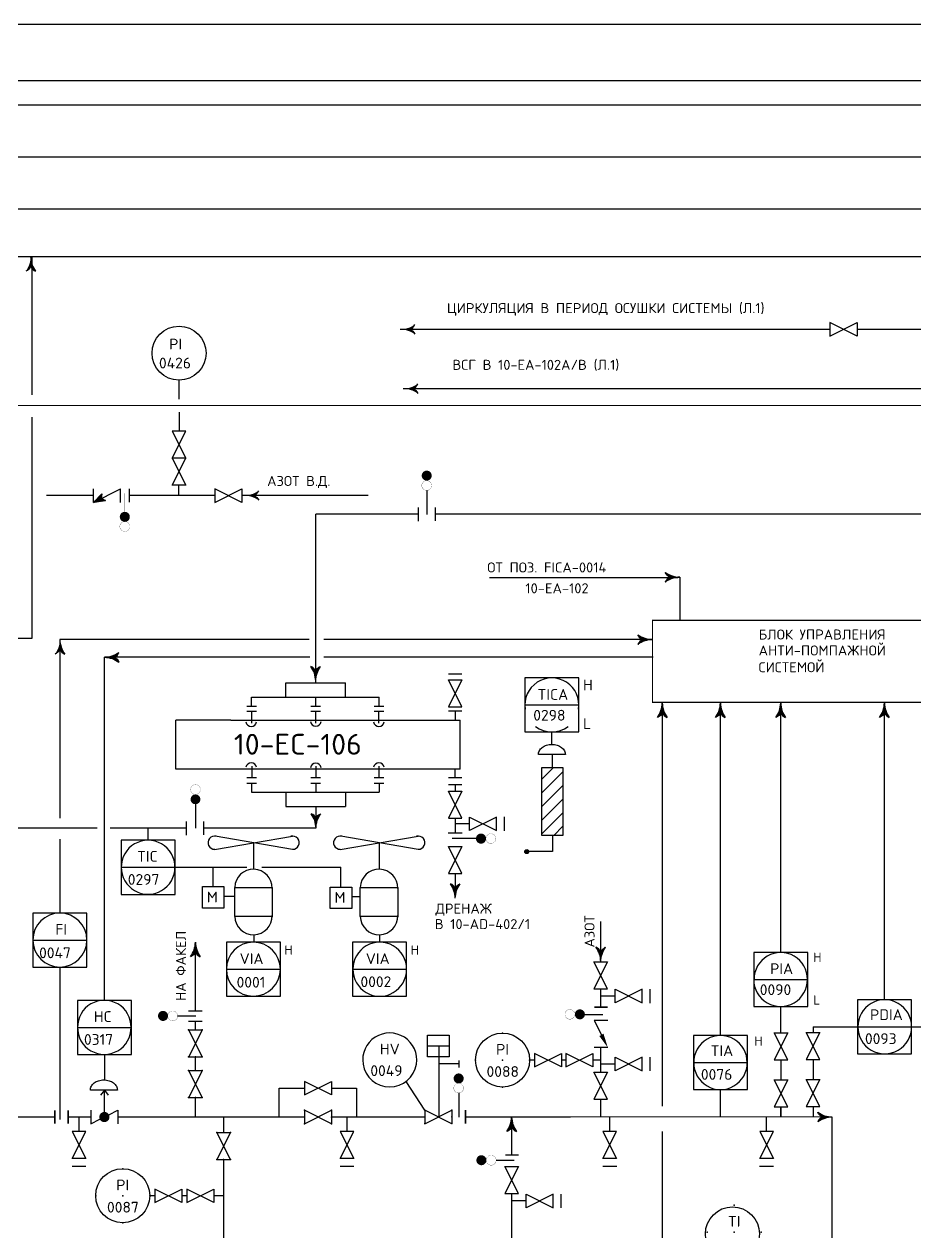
# Model space of a CAD drawing. Extents: x 230 to 652, y 120 to 276.
# Drawn here: x 252.41 to 263.95, y 133.22 to 148.87 of the extents above; entities that cross this region are included whole.
import ezdxf
from ezdxf.enums import TextEntityAlignment as Align

# ---------------------------------------------------------------- set-up
doc = ezdxf.new("R2010")
doc.units = 0
doc.header["$MEASUREMENT"] = 0
for name, pattern in [('DASH', [0.15625, 0.09375, -0.0625]), ('HIDDEN', [0.125, 0.0625, -0.0625]), ('SDASH', [0.09375, 0.046875, -0.046875])]:
    doc.linetypes.add(name, pattern=pattern)
doc.layers.get('0').update_dxf_attribs({"linetype": 'CONTINUOUS'})
for name, color, linetype in [('IN-ATTRIBS', 7, 'CONTINUOUS'), ('IN-ELECTRICAL', 7, 'HIDDEN'), ('IN-EQUIPMENT', 7, 'CONTINUOUS'), ('IN-INST-TAP', 7, 'CONTINUOUS'), ('IN-INSTRUMENT', 7, 'SDASH'), ('IN-MAJ-PROC', 3, 'CONTINUOUS'), ('IN-MIN-PROC', 7, 'CONTINUOUS')]:
    doc.layers.add(name, color=color, linetype=linetype)
doc.styles.add('ATTRIBS', font='SIMPLEX', dxfattribs={"width": 0.8, "height": 0.125})
doc.styles.add('NARROW', font='simplex', dxfattribs={"width": 0.75, "height": 0.1})
doc.styles.add('S1', font='SIMPLEX.shx')
doc.styles.add('SIMPLEX', font='SIMPLEX')

# ---------------------------------------------------------------- blocks, each defined once
blk = doc.blocks.new('VALVTEXT')
at = {"layer": 'IN-ATTRIBS'}
for p in [(0, 0.0625), (0, 0), (0.25, 0.0625), (0.25, 0), (0, -0.0625), (0.25, -0.0625)]:
    blk.add_point(p, dxfattribs=at)
at = {"layer": 'IN-ATTRIBS', "style": 'S1', "flags": 1}
for tag, p in [('IDNUM', (0.125, 0.5625)), ('DWGNO', (0.125, 0.4375)), ('FILENO', (0.125, 0.3125))]:
    blk.add_attdef(tag, text='', height=0.1, dxfattribs=at).set_placement(p, align=Align.CENTER)
at = {"layer": 'IN-ATTRIBS', "style": 'S1'}
for tag, p in [('MODE', (0.125, 0.078125)), ('SIZE', (0.125, -0.1875))]:
    blk.add_attdef(tag, text='', height=0.1, dxfattribs=at).set_placement(p, align=Align.CENTER)
blk = doc.blocks.new('BUBTEXT')
at = {"layer": 'IN-ATTRIBS'}
for p in [(0, 0.25), (-0.25, 0), (0, 0), (0.25, 0), (0, -0.25)]:
    blk.add_point(p, dxfattribs=at)
at = {"layer": 'IN-ATTRIBS', "flags": 1}
for tag, style, width, p in [('IDNUM', 'ATTRIBS', 0.8, (0.009, 0.584)), ('DWGNO', 'ATTRIBS', 0.8, (0.003, 0.447)), ('FILENO', 'ATTRIBS', 0.8, (-0.003, 0.311)), ('LOC', 'ATTRIBS', 0.8, (-0.08, -0.422)), ('SIG', 'ATTRIBS', 0.8, (-0.087, -0.563)), ('INSTALL', 'ATTRIBS', 0.8, (-0.087, -0.699)), ('SERV', 'ATTRIBS', 0.8, (-0.083, -0.838)), ('DATE', 'ATTRIBS', 0.8, (-0.088, -0.969)), ('DES', 'NARROW', 0.75, (-0.087, -1.102)), ('CSYS', 'NARROW', 0.75, (-0.087, -1.243))]:
    blk.add_attdef(tag, text='', height=0.1, dxfattribs=dict(at, style=style, width=width)).set_placement(p, align=Align.CENTER)
at = {"layer": 'IN-ATTRIBS', "style": 'ATTRIBS', "flags": 1}
blk.add_attdef('SYSCDI', text='', height=0.1, dxfattribs=at).set_placement((-0.312, 0.312), align=Align.RIGHT)
at = {"layer": 'IN-ATTRIBS', "style": 'S1'}
for tag, p in [('XT', (0.324, 0.257)), ('A1', (0.323, 0.115)), ('A2', (0.323, -0.035)), ('A3', (0.323, -0.185)), ('RES', (0.323, -0.342))]:
    blk.add_attdef(tag, p, '', height=0.1, dxfattribs=at)
at = {"layer": 'IN-ATTRIBS', "style": 'ATTRIBS'}
blk.add_attdef('SYSCDV', text='', height=0.1, dxfattribs=at).set_placement((-0.312, 0.141), align=Align.RIGHT)
at = {"layer": 'IN-ATTRIBS', "style": 'S1'}
for tag, p in [('INSTTYPE', (0, 0.05)), ('TAGNUM', (0.002, -0.156)), ('MD', (0.402, -0.565)), ('SZ', (0.402, -0.696))]:
    blk.add_attdef(tag, text='', height=0.1, dxfattribs=at).set_placement(p, align=Align.CENTER)

msp = doc.modelspace()

# ---------------------------------------------------------------- hatches: boundary and pattern name
for points in [[(257.563, 143.022, 1), (257.69, 143.022, 1)], [(254.566, 138.827, 1), (254.694, 138.827, 1)], [(258.33, 138.382, 1), (258.33, 138.254, 1)], [(259.611, 136.104, 1), (259.611, 135.977, 1)], [(258.335, 134.214, 1), (258.335, 134.087, 1)]]:
    msp.add_hatch(color=2).paths.add_polyline_path(points)
h = msp.add_hatch()
h.set_pattern_fill('ANSI31', color=2, scale=0.0014, angle=180, style=0)
h.set_pattern_definition([(135, (997.73798207, 122.21883999), (0.000123743686708, 0.000123743686708), [])])
edge = h.paths.add_edge_path()
edge.add_line((253.309, 142.675), (253.416, 142.785))
edge.add_line((253.463, 142.7), (253.31, 142.673))
edge.add_line((253.408, 142.724), (253.463, 142.7))
edge.add_line((253.416, 142.785), (253.408, 142.724))
at = {"linetype": 'Continuous'}
h = msp.add_hatch(dxfattribs=at)
h.set_pattern_fill('ANSI31', color=256, style=0)
h.set_pattern_definition([(45, (0, 0.35415), (-0.08838835, 0.08838835), [])])
h.paths.add_polyline_path([(259.118, 139.24), (259.392, 139.24), (259.392, 138.358), (259.118, 138.358)])
h = msp.add_hatch(color=256, dxfattribs=at)
edge = h.paths.add_edge_path()
edge.add_arc((258.923, 138.15), 0.0263, 0, 360)

# ---------------------------------------------------------------- linework, layer by layer
at = {"color": 6, "linetype": 'Continuous'}
for p, q in [((229.992, 148.873), (499.167, 148.873)), ((255.36, 139.813), (255.36, 139.971)), ((256.191, 139.813), (256.191, 139.971)), ((257.008, 139.813), (257.008, 139.971)), ((257.995, 139.972), (257.995, 139.851)), ((254.377, 139.22), (254.377, 139.851)), ((255.088, 139.851), (258.058, 139.851)), ((258.058, 139.22), (258.058, 139.851)), ((258.058, 139.22), (254.377, 139.22)), ((255.36, 139.258), (255.36, 139.11)), ((256.191, 139.258), (256.191, 139.11)), ((257.008, 139.258), (257.008, 139.11)), ((257.995, 139.11), (257.995, 139.22)), ((254.878, 138.179), (255.887, 138.35)), ((255.887, 138.179), (254.884, 138.35)), ((255.388, 137.922), (255.388, 138.265)), ((256.506, 138.179), (257.514, 138.35)), ((257.514, 138.179), (256.512, 138.35)), ((257.015, 137.922), (257.015, 138.265)), ((255.139, 137.686), (255.624, 137.686)), ((255.139, 137.308), (255.139, 137.686)), ((255.624, 137.686), (255.624, 137.3)), ((256.766, 137.686), (257.252, 137.686)), ((256.766, 137.308), (256.766, 137.686)), ((257.252, 137.686), (257.252, 137.3)), ((255.624, 137.308), (255.139, 137.308)), ((257.252, 137.308), (256.766, 137.308))]:
    msp.add_line(p, q, dxfattribs=at)
at = {"color": 5, "linetype": 'Continuous'}
for p, q in [((248.725, 148.144), (283.903, 148.144)), ((250.059, 145.861), (271.953, 145.861)), ((252.514, 144.069), (252.514, 145.861)), ((262.852, 144.918), (257.284, 144.916)), ((271.513, 144.918), (263.202, 144.916)), ((268.19, 143.933), (251.475, 143.928)), ((252.514, 140.915), (252.514, 143.779)), ((253.309, 142.763), (252.699, 142.763)), ((254.879, 142.763), (253.775, 142.763)), ((256.866, 142.763), (255.229, 142.763)), ((256.188, 140.338), (256.188, 142.522)), ((256.704, 142.522), (256.188, 142.522)), ((270.167, 142.522), (257.736, 142.522)), ((247.134, 140.915), (252.514, 140.915)), ((255.803, 140.338), (256.572, 140.338)), ((255.803, 140.152), (255.803, 140.338)), ((256.572, 140.152), (256.572, 140.338)), ((255.356, 140.152), (257.01, 140.152)), ((255.356, 140.034), (255.356, 140.152)), ((256.19, 140.034), (256.19, 140.152)), ((257.01, 140.034), (257.01, 140.152)), ((255.297, 140.034), (255.422, 140.034)), ((256.127, 140.034), (256.252, 140.034)), ((256.944, 140.034), (257.069, 140.034)), ((255.297, 139.037), (255.422, 139.037)), ((255.356, 139.037), (255.356, 138.919)), ((256.127, 139.037), (256.252, 139.037)), ((256.191, 139.037), (256.191, 138.919)), ((256.944, 139.037), (257.069, 139.037)), ((257.01, 139.037), (257.01, 138.919)), ((255.356, 138.919), (257.01, 138.919)), ((255.803, 138.919), (255.803, 138.733)), ((256.572, 138.919), (256.572, 138.733)), ((255.803, 138.733), (256.572, 138.733)), ((256.191, 138.733), (256.191, 138.453)), ((257.995, 138.585), (257.995, 138.392)), ((252.933, 138.453), (251.889, 138.453)), ((253.358, 138.453), (252.933, 138.453)), ((254.063, 138.453), (253.524, 138.453)), ((254.515, 138.453), (254.063, 138.453)), ((255.176, 138.453), (254.732, 138.453)), ((256.191, 138.453), (255.176, 138.453)), ((257.995, 137.865), (257.995, 137.673)), ((259.882, 136.723), (259.882, 137.243)), ((254.629, 136.081), (254.631, 136.956)), ((259.882, 136.136), (259.882, 136.373)), ((262.632, 135.881), (263.208, 135.881)), ((262.632, 135.88), (262.632, 135.805)), ((263.908, 135.88), (264.481, 135.879)), ((259.882, 135.29), (259.882, 135.61)), ((254.629, 135.314), (254.629, 135.489)), ((262.217, 135.453), (262.217, 135.198)), ((262.632, 135.455), (262.632, 135.2)), ((255.716, 135.085), (256.041, 135.085)), ((255.716, 134.71), (255.716, 135.085)), ((256.391, 135.085), (256.716, 135.085)), ((256.716, 135.085), (256.716, 134.71)), ((254.629, 134.71), (254.629, 134.964)), ((262.217, 134.844), (262.217, 134.71)), ((262.632, 134.847), (262.632, 134.713)), ((254.995, 134.71), (254.995, 134.511)), ((258.727, 134.71), (258.727, 134.218)), ((254.995, 134.161), (254.995, 132.73)), ((258.727, 133.718), (258.727, 132.556))]:
    msp.add_line(p, q, dxfattribs=at)
at = {"color": 3, "linetype": 'Continuous'}
for p, q in [((283.709, 147.824), (249.153, 147.824)), ((283.709, 147.149), (249.55, 147.149)), ((283.709, 146.474), (249.924, 146.474)), ((271.599, 144.147), (257.322, 144.147)), ((252.806, 134.71), (251.438, 134.71)), ((253.275, 134.71), (253.005, 134.71)), ((256.041, 134.71), (253.625, 134.71)), ((257.604, 134.71), (256.391, 134.71)), ((259.488, 134.71), (258.129, 134.709)), ((262.749, 134.714), (259.488, 134.71)), ((262.882, 131.654), (262.882, 134.71))]:
    msp.add_line(p, q, dxfattribs=at)
at = {"linetype": 'Continuous'}
for p, q in [((254.417, 144.013), (254.417, 144.259)), ((254.417, 143.845), (254.417, 143.599)), ((260.906, 141.706), (260.906, 141.147)), ((258.898, 140.05), (259.598, 140.05)), ((259.248, 139.538), (259.248, 139.7)), ((259.255, 139.24), (259.255, 139.407)), ((254.018, 138.296), (254.018, 138.453)), ((259.255, 138.358), (259.255, 138.15)), ((259.255, 138.15), (258.923, 138.15)), ((253.668, 137.946), (254.368, 137.946)), ((254.368, 137.946), (255.297, 137.946)), ((254.859, 137.696), (254.859, 137.946)), ((255.488, 137.946), (256.514, 137.946)), ((256.514, 137.691), (256.514, 137.946)), ((252.523, 137.003), (253.223, 137.003)), ((255.388, 137.073), (255.388, 136.974)), ((255.03, 136.626), (255.73, 136.626)), ((256.665, 136.626), (257.365, 136.626)), ((261.864, 136.493), (262.564, 136.493)), ((253.101, 135.872), (253.801, 135.872)), ((263.208, 135.88), (263.908, 135.88)), ((261.083, 135.416), (261.783, 135.416)), ((257.604, 134.799), (257.36, 135.172)), ((253.45, 135.06), (253.4, 134.992)), ((253.45, 135.06), (253.5, 134.992))]:
    msp.add_line(p, q, dxfattribs=at)
at = {"color": 2, "linetype": 'Continuous'}
for p, q in [((254.409, 142.899), (254.409, 142.763)), ((258.18, 138.51), (257.995, 138.51)), ((258.636, 138.421), (258.636, 138.6)), ((257.905, 138.392), (258.085, 138.392)), ((260.523, 136.187), (260.523, 136.367)), ((260.067, 136.277), (259.882, 136.277)), ((259.675, 136.04), (259.907, 136.04)), ((260.067, 135.397), (259.882, 135.397)), ((260.523, 135.307), (260.523, 135.486)), ((259.882, 134.712), (259.882, 134.948)), ((253.121, 134.524), (253.121, 134.71)), ((256.594, 134.524), (256.594, 134.71)), ((259.998, 134.524), (259.998, 134.71)), ((262.03, 134.524), (262.03, 134.71)), ((258.526, 134.15), (258.759, 134.15)), ((253.211, 134.068), (253.032, 134.068)), ((256.683, 134.068), (256.504, 134.068)), ((260.088, 134.068), (259.908, 134.068)), ((262.12, 134.068), (261.94, 134.068)), ((259.369, 133.532), (259.369, 133.712)), ((258.913, 133.622), (258.727, 133.622))]:
    msp.add_line(p, q, dxfattribs=at)
at = {"color": 2}
for p, q in [((253.309, 142.675), (253.309, 142.85)), ((253.309, 142.675), (253.659, 142.85)), ((253.309, 142.675), (253.416, 142.785)), ((253.416, 142.785), (253.408, 142.724)), ((253.659, 142.675), (253.659, 142.85)), ((253.775, 142.679), (253.775, 142.851)), ((257.627, 142.832), (257.627, 142.519)), ((253.463, 142.7), (253.31, 142.673)), ((253.408, 142.724), (253.463, 142.7)), ((257.736, 142.61), (257.736, 142.435)), ((257.908, 140.455), (258.083, 140.455)), ((257.907, 140.374), (258.082, 140.374)), ((258.082, 140.024), (257.907, 140.374)), ((258.082, 140.374), (257.907, 140.024)), ((257.907, 140.024), (258.082, 140.024)), ((259.423, 139.407), (259.073, 139.407)), ((257.908, 139.018), (258.083, 139.018)), ((257.995, 139.018), (257.995, 138.935)), ((258.082, 138.585), (257.907, 138.935)), ((258.082, 138.935), (257.907, 138.585)), ((257.907, 138.935), (258.082, 138.935)), ((254.63, 138.765), (254.63, 138.452)), ((254.732, 138.54), (254.732, 138.365)), ((257.907, 138.585), (258.082, 138.585)), ((258.18, 138.423), (258.18, 138.598)), ((258.53, 138.598), (258.18, 138.423)), ((258.18, 138.598), (258.53, 138.423)), ((258.53, 138.423), (258.53, 138.598)), ((258.082, 137.865), (257.907, 138.215)), ((257.907, 138.215), (258.082, 138.215)), ((258.082, 138.215), (257.907, 137.865)), ((258.267, 138.318), (257.955, 138.318)), ((257.907, 137.865), (258.082, 137.865)), ((260.067, 136.19), (260.067, 136.365)), ((260.417, 136.365), (260.067, 136.19)), ((260.067, 136.365), (260.417, 136.19)), ((260.417, 136.19), (260.417, 136.365)), ((254.397, 136.021), (254.634, 136.021)), ((257.637, 135.632), (257.917, 135.632)), ((259.973, 135.61), (259.798, 135.61)), ((258.048, 135.398), (257.786, 135.398)), ((258.048, 135.354), (258.048, 135.442)), ((260.067, 135.309), (260.067, 135.484)), ((260.417, 135.484), (260.067, 135.309)), ((260.067, 135.484), (260.417, 135.309)), ((260.417, 135.309), (260.417, 135.484)), ((253.618, 135.06), (253.268, 135.06)), ((253.45, 134.71), (253.45, 135.06)), ((258.041, 135.022), (258.041, 134.71)), ((253.034, 134.174), (253.209, 134.524)), ((253.034, 134.524), (253.209, 134.174)), ((253.209, 134.524), (253.034, 134.524)), ((256.681, 134.524), (256.506, 134.524)), ((256.506, 134.174), (256.681, 134.524)), ((256.506, 134.524), (256.681, 134.174)), ((259.91, 134.174), (260.085, 134.524)), ((259.91, 134.524), (260.085, 134.174)), ((260.085, 134.524), (259.91, 134.524)), ((261.943, 134.174), (262.118, 134.524)), ((261.943, 134.524), (262.118, 134.174)), ((262.118, 134.524), (261.943, 134.524)), ((253.209, 134.174), (253.034, 134.174)), ((256.681, 134.174), (256.506, 134.174)), ((260.085, 134.174), (259.91, 134.174)), ((262.118, 134.174), (261.943, 134.174)), ((258.913, 133.709), (259.263, 133.534)), ((259.263, 133.709), (258.913, 133.534)), ((258.913, 133.534), (258.913, 133.709)), ((259.263, 133.534), (259.263, 133.709))]:
    msp.add_line(p, q, dxfattribs=at)
at = {"color": 7, "linetype": 'Continuous'}
for p, q in [((260.881, 141.698), (258.44, 141.698)), ((254.689, 140.668), (253.451, 140.668)), ((253.451, 137.585), (253.451, 140.668)), ((256.112, 140.668), (254.689, 140.668)), ((260.561, 140.668), (256.295, 140.668)), ((255.002, 137.571), (255.139, 137.571)), ((256.654, 137.568), (256.766, 137.568)), ((257.015, 137.073), (257.015, 136.976))]:
    msp.add_line(p, q, dxfattribs=at)
at = {"color": 6}
for p, q in [((255.297, 139.971), (255.422, 139.971)), ((256.127, 139.971), (256.252, 139.971)), ((256.944, 139.971), (257.069, 139.971)), ((257.908, 139.972), (258.083, 139.972)), ((255.088, 139.851), (254.377, 139.851)), ((255.297, 139.11), (255.422, 139.11)), ((256.127, 139.11), (256.252, 139.11)), ((256.944, 139.11), (257.069, 139.11)), ((257.908, 139.11), (258.083, 139.11))]:
    msp.add_line(p, q, dxfattribs=at)
at = {"color": 2, "linetype": 'DASH'}
msp.add_line((259.431, 135.446), (259.371, 135.446), dxfattribs=at)
at = {"color": 5}
for points in [[(252.494, 145.734, -0.206864), (252.432, 145.672, -0.206864)], [(252.494, 145.859, 0.150368), (252.557, 145.672, 0.150368)], [(252.494, 145.734, 0.206864), (252.557, 145.672, 0.206864)]]:
    msp.add_lwpolyline(points, format="xyb", dxfattribs=at)
at = {"color": 5, "linetype": 'Continuous'}
for points in [[(257.409, 144.917, 0.206864), (257.472, 144.98)], [(257.409, 144.917, -0.206864), (257.472, 144.855)], [(255.387, 142.764, 0.206864), (255.449, 142.827)], [(255.387, 142.764, -0.206864), (255.449, 142.702)], [(256.188, 140.487, 0.206864), (256.125, 140.549, 0.206864)], [(256.188, 140.487, -0.206864), (256.25, 140.549, -0.206864)], [(256.188, 140.362, -0.150368), (256.25, 140.549, -0.150368)], [(256.191, 138.578, 0.206864), (256.129, 138.641, 0.206864)], [(256.191, 138.578, -0.206864), (256.254, 138.641, -0.206864)], [(256.191, 138.453, -0.150368), (256.254, 138.641, -0.150368)], [(257.997, 137.67, 0.206864), (257.934, 137.733, 0.206864)], [(257.997, 137.545, -0.150368), (258.059, 137.733, -0.150368)], [(257.997, 137.67, -0.206864), (258.059, 137.733, -0.206864)], [(254.629, 136.976, 0.150368), (254.692, 136.788, 0.150368)], [(254.629, 136.851, -0.206864), (254.567, 136.788, -0.206864)], [(254.629, 136.851, 0.206864), (254.692, 136.788, 0.206864)], [(259.882, 136.848, 0.206864), (259.819, 136.911, 0.206864)], [(259.882, 136.723, -0.150368), (259.944, 136.911, -0.150368)], [(259.882, 136.848, -0.206864), (259.944, 136.911, -0.206864)], [(258.727, 134.709, 0.150368), (258.79, 134.522, 0.150368)], [(258.727, 134.584, -0.206864), (258.665, 134.522, -0.206864)], [(258.727, 134.584, 0.206864), (258.79, 134.522, 0.206864)]]:
    msp.add_lwpolyline(points, format="xyb", dxfattribs=at)
at = {"color": 2}
for points in [[(262.852, 144.83), (263.202, 145.005), (263.202, 144.83), (262.852, 145.005)], [(259.969, 136.373), (259.794, 136.723), (259.969, 136.723), (259.794, 136.373)], [(254.717, 135.489), (254.542, 135.839), (254.717, 135.839), (254.542, 135.489)], [(257.637, 135.772), (257.917, 135.772), (257.917, 135.492), (257.637, 135.492)], [(262.305, 135.453), (262.13, 135.803), (262.305, 135.803), (262.13, 135.453)], [(262.72, 135.455), (262.545, 135.805), (262.72, 135.805), (262.545, 135.455)], [(259.022, 135.36), (259.372, 135.535), (259.372, 135.36), (259.022, 135.535)], [(259.431, 135.36), (259.781, 135.535), (259.781, 135.36), (259.431, 135.535)], [(254.717, 134.964), (254.542, 135.314), (254.717, 135.314), (254.542, 134.964)], [(259.969, 134.94), (259.794, 135.29), (259.969, 135.29), (259.794, 134.94)], [(256.041, 134.997), (256.391, 135.172), (256.391, 134.997), (256.041, 135.172)], [(262.305, 134.844), (262.13, 135.194), (262.305, 135.194), (262.13, 134.844)], [(262.72, 134.846), (262.545, 135.196), (262.72, 135.196), (262.545, 134.846)], [(256.041, 134.622), (256.391, 134.797), (256.391, 134.622), (256.041, 134.797)], [(257.604, 134.624), (257.954, 134.799), (257.954, 134.624), (257.604, 134.799)], [(255.082, 134.161), (254.907, 134.511), (255.082, 134.511), (254.907, 134.161)], [(258.815, 133.718), (258.64, 134.068), (258.815, 134.068), (258.64, 133.718)], [(254.105, 133.602), (254.455, 133.777), (254.455, 133.602), (254.105, 133.777)], [(254.52, 133.602), (254.87, 133.777), (254.87, 133.602), (254.52, 133.777)]]:
    msp.add_lwpolyline(points, close=True, dxfattribs=at)
at = {"color": 3, "linetype": 'Continuous'}
for points in [[(257.447, 144.149, 0.206864), (257.51, 144.211)], [(257.447, 144.149, -0.206864), (257.51, 144.086)], [(262.757, 134.71, -0.206864), (262.694, 134.772, -0.206864)], [(262.757, 134.71, 0.206864), (262.694, 134.647, 0.206864)], [(262.882, 134.71, 0.150368), (262.694, 134.647, 0.150368)]]:
    msp.add_lwpolyline(points, format="xyb", dxfattribs=at)
at = {"color": 2, "linetype": 'Continuous'}
for points in [[(254.329, 143.599), (254.504, 143.249), (254.329, 143.249), (254.504, 143.599)], [(254.329, 143.249), (254.504, 142.899), (254.329, 142.899), (254.504, 143.249)], [(254.879, 142.675), (255.229, 142.85), (255.229, 142.675), (254.879, 142.85)]]:
    msp.add_lwpolyline(points, close=True, dxfattribs=at)
at = {"color": 2}
for points, const_width in [([(257.563, 143.022, 1), (257.69, 143.022, 1)], 0.0025), ([(257.563, 142.894, 1), (257.69, 142.894, 1)], 0.0025), ([(253.682, 142.488, 1), (253.747, 142.488, 1)], 0.065), ([(253.65, 142.363, 1), (253.778, 142.363, 1)], 0.0025), ([(254.566, 138.955, 1), (254.694, 138.955, 1)], 0.0025), ([(258.33, 138.382, 1), (258.33, 138.254, 1)], 0.0025), ([(258.458, 138.382, 1), (258.458, 138.254, 1)], 0.0025), ([(254.21, 136.053, -1), (254.21, 135.988, -1)], 0.065), ([(254.335, 136.085, -1), (254.335, 135.957, -1)], 0.0025), ([(259.481, 136.105, -1), (259.481, 135.978, -1)], 0.0025), ([(259.611, 136.104, -1), (259.611, 135.977, -1)], 0.0025), ([(258.008, 135.21, 1), (258.073, 135.21, 1)], 0.065), ([(257.977, 135.085, 1), (258.104, 135.085, 1)], 0.0025), ([(253.483, 134.71, -1), (253.417, 134.71, -1)], 0.0656), ([(258.335, 134.214, -1), (258.335, 134.087, -1)], 0.0025), ([(258.462, 134.214, -1), (258.462, 134.086, -1)], 0.0025)]:
    msp.add_lwpolyline(points, format="xyb", close=True, dxfattribs=dict(at, const_width=const_width))
at = {"color": 2, "const_width": 0.005}
msp.add_lwpolyline([(253.714, 142.555), (253.714, 142.794)], dxfattribs=at)
for points in [[(260.781, 141.706, -0.206864), (260.718, 141.768)], [(260.906, 141.706, 0.150368), (260.718, 141.643)], [(260.781, 141.706, 0.206864), (260.718, 141.643)], [(252.873, 140.897, 0.150368), (252.936, 140.71, 0.150368)], [(260.426, 140.897, -0.206864), (260.363, 140.96, -0.206864)], [(260.551, 140.897, 0.150368), (260.363, 140.835, 0.150368)], [(260.426, 140.897, 0.206864), (260.363, 140.835, 0.206864)], [(252.873, 140.772, -0.206864), (252.811, 140.71, -0.206864)], [(252.873, 140.772, 0.206864), (252.936, 140.71, 0.206864)], [(253.576, 140.668, 0.206864), (253.638, 140.731, 0.206864)], [(253.451, 140.668, -0.150368), (253.638, 140.606, -0.150368)], [(253.576, 140.668, -0.206864), (253.638, 140.606, -0.206864)], [(260.679, 140.076, 0.150368), (260.741, 139.888, 0.150368)], [(261.432, 140.076, 0.150368), (261.494, 139.888, 0.150368)], [(262.213, 140.076, 0.150368), (262.275, 139.888, 0.150368)], [(263.557, 140.076, 0.150368), (263.62, 139.888)], [(260.679, 139.951, -0.206864), (260.616, 139.888, -0.206864)], [(260.679, 139.951, 0.206864), (260.741, 139.888, 0.206864)], [(261.432, 139.951, -0.206864), (261.369, 139.888, -0.206864)], [(261.432, 139.951, 0.206864), (261.494, 139.888, 0.206864)], [(262.213, 139.951, -0.206864), (262.15, 139.888, -0.206864)], [(262.213, 139.951, 0.206864), (262.275, 139.888, 0.206864)], [(263.557, 139.951, -0.206864), (263.495, 139.888)], [(263.557, 139.951, 0.206864), (263.62, 139.888)]]:
    msp.add_lwpolyline(points, format="xyb")
for points in [[(259.598, 139.772), (259.598, 140.4), (258.898, 140.4), (258.898, 139.772)], [(258.898, 139.772), (258.898, 139.7), (259.598, 139.7), (259.598, 139.772)], [(254.368, 137.893), (254.368, 138.296), (253.668, 138.296), (253.668, 137.893)], [(253.668, 137.893), (253.668, 137.596), (254.368, 137.596), (254.368, 137.893)], [(253.223, 136.949), (253.223, 137.353), (252.523, 137.353), (252.523, 136.949)], [(252.523, 136.949), (252.523, 136.653), (253.223, 136.653), (253.223, 136.949)], [(255.73, 136.572), (255.73, 136.976), (255.03, 136.976), (255.03, 136.572)], [(257.365, 136.572), (257.365, 136.976), (256.665, 136.976), (256.665, 136.572)], [(262.564, 136.439), (262.564, 136.843), (261.864, 136.843), (261.864, 136.439)], [(255.03, 136.572), (255.03, 136.276), (255.73, 136.276), (255.73, 136.572)], [(256.665, 136.572), (256.665, 136.276), (257.365, 136.276), (257.365, 136.572)], [(261.864, 136.439), (261.864, 136.143), (262.564, 136.143), (262.564, 136.439)], [(253.801, 135.818), (253.801, 136.222), (253.101, 136.222), (253.101, 135.818)], [(263.908, 135.826), (263.908, 136.23), (263.208, 136.23), (263.208, 135.826)], [(253.101, 135.818), (253.101, 135.522), (253.801, 135.522), (253.801, 135.818)], [(261.783, 135.362), (261.783, 135.766), (261.083, 135.766), (261.083, 135.362)], [(263.208, 135.826), (263.208, 135.53), (263.908, 135.53), (263.908, 135.826)], [(261.083, 135.362), (261.083, 135.066), (261.783, 135.066), (261.783, 135.362)]]:
    msp.add_lwpolyline(points)
at = {"color": 2}
for points in [[(259.073, 139.407, -0.126822), (259.086, 139.455, -0.10607), (259.124, 139.5, -0.085783), (259.179, 139.528, -0.075445), (259.248, 139.538, -0.075445), (259.317, 139.528, -0.085783), (259.372, 139.5, -0.10607), (259.411, 139.455, -0.126822), (259.423, 139.407, -0.126822)], [(253.268, 135.06, -0.126822), (253.281, 135.108, -0.10607), (253.319, 135.153, -0.085783), (253.374, 135.181, -0.075445), (253.443, 135.191, -0.075445), (253.512, 135.181, -0.085783), (253.567, 135.153, -0.10607), (253.606, 135.108, -0.126822), (253.618, 135.06, -0.126822)]]:
    msp.add_lwpolyline(points, format="xyb", dxfattribs=at)
at = {"linetype": 'Continuous'}
msp.add_lwpolyline([(259.118, 139.24), (259.392, 139.24), (259.392, 138.358), (259.118, 138.358)], close=True, dxfattribs=at)
for points in [[(254.719, 137.696), (254.999, 137.696), (254.999, 137.416), (254.719, 137.416)], [(256.374, 137.691), (256.654, 137.691), (256.654, 137.411), (256.374, 137.411)]]:
    msp.add_lwpolyline(points, close=True)
at = {"color": 2}
for points in [[(259.973, 135.96), (259.798, 135.96), (259.89, 135.775)], [(253.275, 134.798), (253.275, 134.623), (253.391, 134.681)], [(253.509, 134.74), (253.625, 134.798), (253.625, 134.623)]]:
    msp.add_lwpolyline(points, dxfattribs=at)
for centre in [(254.417, 144.609), (258.609, 135.448), (253.687, 133.69), (261.588, 133.196)]:
    msp.add_circle(centre, 0.35)
at = {"linetype": 'Continuous'}
msp.add_circle((258.923, 138.15), 0.0263, dxfattribs=at)
for centre, radius, start, end in [((260.914, 142.042), 0.336, 234.4623, 268.6678), ((260.559, 141.233), 0.336, 234.4623, 268.6678), ((253.443, 141.004), 0.336, 271.3322, 305.5377), ((259.248, 140.05), 0.35, 351.1529, 188.8471), ((260.343, 140.084), 0.336, 324.4623, 358.6678), ((261.096, 140.084), 0.336, 324.4623, 358.6678), ((261.877, 140.084), 0.336, 324.4623, 358.6678), ((263.221, 140.084), 0.336, 324.4623, 358.6678), ((259.248, 140.05), 0.35, 232.6037, 307.3963), ((254.016, 137.948), 0.348, 359.6548, 180.3452), ((254.016, 137.945), 0.348, 179.787, 0.213), ((252.873, 137.003), 0.35, 0, 180), ((252.873, 137.003), 0.35, 180, 360), ((255.38, 136.626), 0.35, 0, 180), ((257.018, 136.628), 0.348, 359.6296, 180.3704), ((262.214, 136.497), 0.346, 359.282, 180.718), ((255.38, 136.626), 0.35, 180, 360), ((257.018, 136.623), 0.348, 179.5934, 0.4066), ((262.212, 136.491), 0.348, 179.787, 0.213), ((253.449, 135.874), 0.348, 359.6548, 180.3452), ((263.561, 135.882), 0.348, 359.6296, 180.3704), ((253.449, 135.87), 0.348, 179.5709, 0.4291), ((263.561, 135.877), 0.348, 179.5709, 0.4291), ((257.147, 135.45), 0.35, 351.1529, 188.8471), ((261.433, 135.42), 0.346, 359.282, 180.718), ((257.147, 135.45), 0.35, 188.8471, 351.1529), ((261.433, 135.411), 0.346, 179.1368, 0.8632)]:
    msp.add_arc(centre, radius, start, end)
at = {"color": 5, "linetype": 'Continuous'}
for centre, start, end in [((255.852, 140.354), 1.3322, 35.5377), ((255.856, 138.445), 1.3322, 35.5377), ((257.661, 137.537), 1.3322, 35.5377), ((254.293, 136.984), 324.4623, 358.6678), ((259.546, 136.715), 1.3322, 35.5377), ((258.391, 134.717), 324.4623, 358.6678)]:
    msp.add_arc(centre, 0.336, start, end, dxfattribs=at)
at = {"color": 6, "linetype": 'Continuous'}
for centre, radius, start, end in [((255.353, 139.841), 0.0705, 189.0832, 350.9168), ((256.189, 139.846), 0.0705, 189.0832, 350.9168), ((257.007, 139.841), 0.0705, 189.0832, 350.9168), ((255.353, 139.231), 0.0705, 9.0832, 170.9168), ((256.189, 139.225), 0.0705, 9.0832, 170.9168), ((257.007, 139.231), 0.0705, 9.0832, 170.9168), ((254.878, 138.265), 0.0856, 75.2917, 270.5599), ((255.889, 138.265), 0.0856, 269.4401, 104.7083), ((256.505, 138.265), 0.0856, 75.2917, 270.5599), ((257.517, 138.265), 0.0856, 269.4401, 104.7083), ((255.381, 137.679), 0.243, 358.4737, 178.4737), ((257.009, 137.679), 0.243, 358.4737, 178.4737), ((255.381, 137.316), 0.243, 181.5263, 1.5263), ((257.009, 137.316), 0.243, 181.5263, 1.5263)]:
    msp.add_arc(centre, radius, start, end, dxfattribs=at)
at = {"color": 3, "linetype": 'Continuous'}
msp.add_arc((262.889, 135.046), 0.336, 234.4623, 268.6678, dxfattribs=at)
at = {"color": 5}
for points in [[(252.47, 145.742), (252.463, 145.69), (252.453, 145.706), (252.448, 145.68)], [(252.483, 145.78), (252.476, 145.703), (252.47, 145.742), (252.463, 145.69)], [(252.491, 145.819), (252.486, 145.718), (252.483, 145.78), (252.476, 145.703)], [(252.494, 145.859), (252.494, 145.734), (252.491, 145.819), (252.486, 145.718)], [(252.494, 145.859), (252.494, 145.734), (252.498, 145.819), (252.502, 145.718)], [(252.498, 145.819), (252.502, 145.718), (252.506, 145.78), (252.513, 145.703)], [(252.506, 145.78), (252.513, 145.703), (252.518, 145.742), (252.526, 145.69)], [(252.518, 145.742), (252.526, 145.69), (252.536, 145.706), (252.541, 145.68)], [(252.453, 145.706), (252.448, 145.68), (252.432, 145.672)], [(252.536, 145.706), (252.541, 145.68), (252.557, 145.672)]]:
    msp.add_solid(points, dxfattribs=at)
at = {"color": 5, "linetype": 'Continuous'}
for points in [[(257.324, 144.921), (257.426, 144.925), (257.364, 144.929), (257.44, 144.936)], [(257.364, 144.929), (257.44, 144.936), (257.402, 144.941), (257.453, 144.949)], [(257.402, 144.941), (257.453, 144.949), (257.438, 144.958), (257.464, 144.964)], [(257.438, 144.958), (257.464, 144.964), (257.472, 144.98)], [(257.284, 144.917), (257.409, 144.917), (257.324, 144.921), (257.426, 144.925)], [(257.284, 144.917), (257.409, 144.917), (257.324, 144.914), (257.426, 144.909)], [(257.324, 144.914), (257.426, 144.909), (257.364, 144.906), (257.44, 144.899)], [(257.364, 144.906), (257.44, 144.899), (257.402, 144.893), (257.453, 144.886)], [(257.402, 144.893), (257.453, 144.886), (257.438, 144.876), (257.464, 144.871)], [(257.438, 144.876), (257.464, 144.871), (257.472, 144.855)], [(257.322, 144.149), (257.447, 144.149), (257.362, 144.152), (257.463, 144.157)], [(257.322, 144.149), (257.447, 144.149), (257.362, 144.145), (257.463, 144.141)], [(255.262, 142.764), (255.387, 142.764), (255.302, 142.768), (255.403, 142.772)], [(255.262, 142.764), (255.387, 142.764), (255.302, 142.761), (255.403, 142.756)], [(255.302, 142.768), (255.403, 142.772), (255.341, 142.776), (255.418, 142.783)], [(255.302, 142.761), (255.403, 142.756), (255.341, 142.753), (255.418, 142.746)], [(255.341, 142.776), (255.418, 142.783), (255.379, 142.788), (255.431, 142.796)], [(255.341, 142.753), (255.418, 142.746), (255.379, 142.74), (255.431, 142.733)], [(255.379, 142.788), (255.431, 142.796), (255.415, 142.806), (255.441, 142.811)], [(255.379, 142.74), (255.431, 142.733), (255.415, 142.723), (255.441, 142.718)], [(255.415, 142.806), (255.441, 142.811), (255.449, 142.827)], [(255.415, 142.723), (255.441, 142.718), (255.449, 142.702)], [(256.146, 140.515), (256.141, 140.541), (256.125, 140.549)], [(256.229, 140.515), (256.234, 140.541), (256.25, 140.549)], [(256.164, 140.479), (256.156, 140.53), (256.146, 140.515), (256.141, 140.541)], [(256.176, 140.441), (256.169, 140.518), (256.164, 140.479), (256.156, 140.53)], [(256.184, 140.401), (256.18, 140.503), (256.176, 140.441), (256.169, 140.518)], [(256.188, 140.362), (256.188, 140.487), (256.184, 140.401), (256.18, 140.503)], [(256.188, 140.362), (256.188, 140.487), (256.191, 140.401), (256.196, 140.503)], [(256.191, 140.401), (256.196, 140.503), (256.199, 140.441), (256.206, 140.518)], [(256.199, 140.441), (256.206, 140.518), (256.212, 140.479), (256.219, 140.53)], [(256.212, 140.479), (256.219, 140.53), (256.229, 140.515), (256.234, 140.541)], [(256.15, 138.607), (256.145, 138.633), (256.129, 138.641)], [(256.167, 138.571), (256.16, 138.622), (256.15, 138.607), (256.145, 138.633)], [(256.18, 138.532), (256.173, 138.609), (256.167, 138.571), (256.16, 138.622)], [(256.188, 138.493), (256.183, 138.595), (256.18, 138.532), (256.173, 138.609)], [(256.191, 138.453), (256.191, 138.578), (256.188, 138.493), (256.183, 138.595)], [(256.191, 138.453), (256.191, 138.578), (256.195, 138.493), (256.2, 138.595)], [(256.195, 138.493), (256.2, 138.595), (256.203, 138.532), (256.21, 138.609)], [(256.203, 138.532), (256.21, 138.609), (256.216, 138.571), (256.223, 138.622)], [(256.216, 138.571), (256.223, 138.622), (256.233, 138.607), (256.238, 138.633)], [(256.233, 138.607), (256.238, 138.633), (256.254, 138.641)], [(257.956, 137.699), (257.95, 137.725), (257.934, 137.733)], [(258.038, 137.699), (258.043, 137.725), (258.059, 137.733)], [(257.973, 137.663), (257.965, 137.714), (257.956, 137.699), (257.95, 137.725)], [(257.985, 137.625), (257.978, 137.701), (257.973, 137.663), (257.965, 137.714)], [(257.993, 137.585), (257.989, 137.687), (257.985, 137.625), (257.978, 137.701)], [(257.997, 137.545), (257.997, 137.67), (257.993, 137.585), (257.989, 137.687)], [(257.997, 137.545), (257.997, 137.67), (258, 137.585), (258.005, 137.687)], [(258, 137.585), (258.005, 137.687), (258.008, 137.625), (258.015, 137.701)], [(258.008, 137.625), (258.015, 137.701), (258.021, 137.663), (258.028, 137.714)], [(258.021, 137.663), (258.028, 137.714), (258.038, 137.699), (258.043, 137.725)], [(254.629, 136.976), (254.629, 136.851), (254.626, 136.936), (254.621, 136.835)], [(254.629, 136.976), (254.629, 136.851), (254.633, 136.936), (254.637, 136.835)], [(254.588, 136.822), (254.583, 136.796), (254.567, 136.788)], [(254.605, 136.859), (254.598, 136.807), (254.588, 136.822), (254.583, 136.796)], [(254.618, 136.897), (254.611, 136.82), (254.605, 136.859), (254.598, 136.807)], [(254.626, 136.936), (254.621, 136.835), (254.618, 136.897), (254.611, 136.82)], [(254.633, 136.936), (254.637, 136.835), (254.641, 136.897), (254.648, 136.82)], [(254.641, 136.897), (254.648, 136.82), (254.653, 136.859), (254.661, 136.807)], [(254.653, 136.859), (254.661, 136.807), (254.671, 136.822), (254.676, 136.796)], [(254.671, 136.822), (254.676, 136.796), (254.692, 136.788)], [(259.84, 136.877), (259.835, 136.903), (259.819, 136.911)], [(259.857, 136.84), (259.85, 136.892), (259.84, 136.877), (259.835, 136.903)], [(259.87, 136.802), (259.863, 136.879), (259.857, 136.84), (259.85, 136.892)], [(259.878, 136.763), (259.873, 136.864), (259.87, 136.802), (259.863, 136.879)], [(259.882, 136.723), (259.882, 136.848), (259.878, 136.763), (259.873, 136.864)], [(259.882, 136.723), (259.882, 136.848), (259.885, 136.763), (259.89, 136.864)], [(259.885, 136.763), (259.89, 136.864), (259.893, 136.802), (259.9, 136.879)], [(259.893, 136.802), (259.9, 136.879), (259.906, 136.84), (259.913, 136.892)], [(259.906, 136.84), (259.913, 136.892), (259.923, 136.877), (259.928, 136.903)], [(259.923, 136.877), (259.928, 136.903), (259.944, 136.911)], [(262.728, 134.751), (262.702, 134.756), (262.694, 134.772)], [(258.716, 134.63), (258.709, 134.553), (258.703, 134.592), (258.696, 134.54)], [(258.724, 134.669), (258.719, 134.568), (258.716, 134.63), (258.709, 134.553)], [(258.727, 134.709), (258.727, 134.584), (258.724, 134.669), (258.719, 134.568)], [(258.727, 134.709), (258.727, 134.584), (258.731, 134.669), (258.735, 134.568)], [(258.731, 134.669), (258.735, 134.568), (258.739, 134.63), (258.746, 134.553)], [(258.739, 134.63), (258.746, 134.553), (258.751, 134.592), (258.759, 134.54)], [(262.728, 134.668), (262.702, 134.663), (262.694, 134.647)], [(258.686, 134.556), (258.681, 134.53), (258.665, 134.522)], [(258.703, 134.592), (258.696, 134.54), (258.686, 134.556), (258.681, 134.53)], [(258.751, 134.592), (258.759, 134.54), (258.768, 134.556), (258.773, 134.53)], [(258.768, 134.556), (258.773, 134.53), (258.79, 134.522)]]:
    msp.add_solid(points, dxfattribs=at)
at = {"color": 3, "linetype": 'Continuous'}
for points in [[(257.362, 144.152), (257.463, 144.157), (257.401, 144.16), (257.478, 144.167)], [(257.362, 144.145), (257.463, 144.141), (257.401, 144.137), (257.478, 144.13)], [(257.401, 144.16), (257.478, 144.167), (257.439, 144.173), (257.491, 144.18)], [(257.439, 144.173), (257.491, 144.18), (257.476, 144.19), (257.502, 144.195)], [(257.476, 144.19), (257.502, 144.195), (257.51, 144.211)], [(257.401, 144.137), (257.478, 144.13), (257.439, 144.125), (257.491, 144.117)], [(257.439, 144.125), (257.491, 144.117), (257.476, 144.108), (257.502, 144.103)], [(257.476, 144.108), (257.502, 144.103), (257.51, 144.086)], [(262.764, 134.734), (262.713, 134.741), (262.728, 134.751), (262.702, 134.756)], [(262.764, 134.686), (262.713, 134.678), (262.728, 134.668), (262.702, 134.663)], [(262.802, 134.721), (262.726, 134.728), (262.764, 134.734), (262.713, 134.741)], [(262.802, 134.698), (262.726, 134.691), (262.764, 134.686), (262.713, 134.678)], [(262.842, 134.713), (262.74, 134.718), (262.802, 134.721), (262.726, 134.728)], [(262.842, 134.706), (262.74, 134.702), (262.802, 134.698), (262.726, 134.691)], [(262.882, 134.71), (262.757, 134.71), (262.842, 134.713), (262.74, 134.718)], [(262.882, 134.71), (262.757, 134.71), (262.842, 134.706), (262.74, 134.702)]]:
    msp.add_solid(points, dxfattribs=at)
for points in [[(260.752, 141.747), (260.727, 141.752), (260.718, 141.768)], [(260.752, 141.665), (260.727, 141.66), (260.718, 141.643)], [(260.789, 141.73), (260.737, 141.737), (260.752, 141.747), (260.727, 141.752)], [(260.789, 141.682), (260.737, 141.674), (260.752, 141.665), (260.727, 141.66)], [(260.827, 141.717), (260.75, 141.725), (260.789, 141.73), (260.737, 141.737)], [(260.827, 141.695), (260.75, 141.687), (260.789, 141.682), (260.737, 141.674)], [(260.866, 141.709), (260.765, 141.714), (260.827, 141.717), (260.75, 141.725)], [(260.866, 141.703), (260.765, 141.698), (260.827, 141.695), (260.75, 141.687)], [(260.906, 141.706), (260.781, 141.706), (260.866, 141.709), (260.765, 141.714)], [(260.906, 141.706), (260.781, 141.706), (260.866, 141.703), (260.765, 141.698)], [(252.87, 140.857), (252.865, 140.756), (252.862, 140.818), (252.855, 140.741)], [(252.873, 140.897), (252.873, 140.772), (252.87, 140.857), (252.865, 140.756)], [(252.873, 140.897), (252.873, 140.772), (252.877, 140.857), (252.881, 140.756)], [(252.877, 140.857), (252.881, 140.756), (252.885, 140.818), (252.892, 140.741)], [(260.397, 140.938), (260.372, 140.943), (260.363, 140.96)], [(260.434, 140.921), (260.382, 140.929), (260.397, 140.938), (260.372, 140.943)], [(260.434, 140.873), (260.382, 140.866), (260.397, 140.856), (260.372, 140.851)], [(260.472, 140.909), (260.395, 140.916), (260.434, 140.921), (260.382, 140.929)], [(260.472, 140.886), (260.395, 140.879), (260.434, 140.873), (260.382, 140.866)], [(260.511, 140.9), (260.41, 140.905), (260.472, 140.909), (260.395, 140.916)], [(260.511, 140.894), (260.41, 140.889), (260.472, 140.886), (260.395, 140.879)], [(260.551, 140.897), (260.426, 140.897), (260.511, 140.9), (260.41, 140.905)], [(260.551, 140.897), (260.426, 140.897), (260.511, 140.894), (260.41, 140.889)], [(252.832, 140.744), (252.827, 140.718), (252.811, 140.71)], [(252.849, 140.78), (252.842, 140.728), (252.832, 140.744), (252.827, 140.718)], [(252.862, 140.818), (252.855, 140.741), (252.849, 140.78), (252.842, 140.728)], [(252.885, 140.818), (252.892, 140.741), (252.897, 140.78), (252.905, 140.728)], [(252.897, 140.78), (252.905, 140.728), (252.914, 140.744), (252.919, 140.718)], [(252.914, 140.744), (252.919, 140.718), (252.936, 140.71)], [(253.568, 140.692), (253.62, 140.7), (253.604, 140.709), (253.63, 140.714)], [(253.604, 140.709), (253.63, 140.714), (253.638, 140.731)], [(260.397, 140.856), (260.372, 140.851), (260.363, 140.835)], [(253.451, 140.668), (253.576, 140.668), (253.491, 140.671), (253.592, 140.676)], [(253.451, 140.668), (253.576, 140.668), (253.491, 140.665), (253.592, 140.66)], [(253.491, 140.671), (253.592, 140.676), (253.53, 140.679), (253.607, 140.687)], [(253.491, 140.665), (253.592, 140.66), (253.53, 140.657), (253.607, 140.649)], [(253.53, 140.679), (253.607, 140.687), (253.568, 140.692), (253.62, 140.7)], [(253.53, 140.657), (253.607, 140.649), (253.568, 140.644), (253.62, 140.637)], [(253.568, 140.644), (253.62, 140.637), (253.604, 140.627), (253.63, 140.622)], [(253.604, 140.627), (253.63, 140.622), (253.638, 140.606)], [(260.679, 140.076), (260.679, 139.951), (260.676, 140.036), (260.671, 139.935)], [(260.679, 140.076), (260.679, 139.951), (260.682, 140.036), (260.687, 139.935)], [(261.432, 140.076), (261.432, 139.951), (261.428, 140.036), (261.424, 139.935)], [(261.432, 140.076), (261.432, 139.951), (261.435, 140.036), (261.44, 139.935)], [(262.213, 140.076), (262.213, 139.951), (262.209, 140.036), (262.205, 139.935)], [(262.213, 140.076), (262.213, 139.951), (262.216, 140.036), (262.221, 139.935)], [(263.557, 140.076), (263.557, 139.951), (263.554, 140.036), (263.549, 139.935)], [(263.557, 140.076), (263.557, 139.951), (263.561, 140.036), (263.565, 139.935)], [(260.638, 139.922), (260.633, 139.896), (260.616, 139.888)], [(260.655, 139.959), (260.647, 139.907), (260.638, 139.922), (260.633, 139.896)], [(260.667, 139.997), (260.66, 139.92), (260.655, 139.959), (260.647, 139.907)], [(260.676, 140.036), (260.671, 139.935), (260.667, 139.997), (260.66, 139.92)], [(260.682, 140.036), (260.687, 139.935), (260.69, 139.997), (260.697, 139.92)], [(260.69, 139.997), (260.697, 139.92), (260.703, 139.959), (260.71, 139.907)], [(260.703, 139.959), (260.71, 139.907), (260.72, 139.922), (260.725, 139.896)], [(260.72, 139.922), (260.725, 139.896), (260.741, 139.888)], [(261.39, 139.922), (261.385, 139.896), (261.369, 139.888)], [(261.408, 139.959), (261.4, 139.907), (261.39, 139.922), (261.385, 139.896)], [(261.42, 139.997), (261.413, 139.92), (261.408, 139.959), (261.4, 139.907)], [(261.428, 140.036), (261.424, 139.935), (261.42, 139.997), (261.413, 139.92)], [(261.435, 140.036), (261.44, 139.935), (261.443, 139.997), (261.45, 139.92)], [(261.443, 139.997), (261.45, 139.92), (261.456, 139.959), (261.463, 139.907)], [(261.456, 139.959), (261.463, 139.907), (261.473, 139.922), (261.478, 139.896)], [(261.473, 139.922), (261.478, 139.896), (261.494, 139.888)], [(262.172, 139.922), (262.167, 139.896), (262.15, 139.888)], [(262.189, 139.959), (262.181, 139.907), (262.172, 139.922), (262.167, 139.896)], [(262.201, 139.997), (262.194, 139.92), (262.189, 139.959), (262.181, 139.907)], [(262.209, 140.036), (262.205, 139.935), (262.201, 139.997), (262.194, 139.92)], [(262.216, 140.036), (262.221, 139.935), (262.224, 139.997), (262.231, 139.92)], [(262.224, 139.997), (262.231, 139.92), (262.237, 139.959), (262.244, 139.907)], [(262.237, 139.959), (262.244, 139.907), (262.254, 139.922), (262.259, 139.896)], [(262.254, 139.922), (262.259, 139.896), (262.275, 139.888)], [(263.516, 139.922), (263.511, 139.896), (263.495, 139.888)], [(263.533, 139.959), (263.526, 139.907), (263.516, 139.922), (263.511, 139.896)], [(263.546, 139.997), (263.539, 139.92), (263.533, 139.959), (263.526, 139.907)], [(263.554, 140.036), (263.549, 139.935), (263.546, 139.997), (263.539, 139.92)], [(263.561, 140.036), (263.565, 139.935), (263.569, 139.997), (263.576, 139.92)], [(263.569, 139.997), (263.576, 139.92), (263.581, 139.959), (263.589, 139.907)], [(263.581, 139.959), (263.589, 139.907), (263.599, 139.922), (263.604, 139.896)], [(263.599, 139.922), (263.604, 139.896), (263.62, 139.888)]]:
    msp.add_solid(points)
at = {"color": 2}
msp.add_solid([(259.917, 135.79), (259.973, 135.61), (259.863, 135.76)], dxfattribs=at)
at = {"layer": 'IN-ELECTRICAL', "color": 7, "linetype": 'Continuous'}
for p, q in [((256.105, 140.897), (252.873, 140.897)), ((260.551, 140.897), (256.295, 140.897)), ((260.68, 134.85), (260.68, 140.085)), ((261.433, 135.766), (261.433, 140.085)), ((262.214, 136.841), (262.214, 140.085)), ((263.558, 136.23), (263.558, 140.085)), ((253.451, 136.222), (253.451, 137.604)), ((262.214, 135.804), (262.214, 136.143)), ((261.433, 134.712), (261.433, 135.066)), ((260.68, 132.679), (260.68, 134.521))]:
    msp.add_line(p, q, dxfattribs=at)
at = {"layer": 'IN-EQUIPMENT', "color": 2}
for p, q in [((257.519, 142.434), (257.519, 142.609)), ((254.515, 138.364), (254.515, 138.539)), ((254.715, 136.081), (254.54, 136.081)), ((254.715, 135.947), (254.54, 135.947))]:
    msp.add_line(p, q, dxfattribs=at)
at = {"layer": 'IN-EQUIPMENT', "color": 6, "const_width": 0.015}
msp.add_lwpolyline([(260.551, 141.147), (267.301, 141.147), (267.301, 140.085), (260.551, 140.085)], close=True, dxfattribs=at)
at = {"layer": 'IN-EQUIPMENT', "color": 2, "const_width": 0.021}
for points in [[(259.798, 136.134), (259.973, 136.134)], [(252.806, 134.797), (252.806, 134.622)], [(252.981, 134.797), (252.981, 134.622)], [(258.643, 134.218), (258.818, 134.218)]]:
    msp.add_lwpolyline(points, dxfattribs=at)
at = {"layer": 'IN-INST-TAP', "color": 7}
for p, q in [((253.457, 135.191), (253.457, 135.522)), ((259.022, 135.448), (258.959, 135.448)), ((262.217, 134.71), (262.217, 134.844)), ((254.105, 133.69), (254.037, 133.69))]:
    msp.add_line(p, q, dxfattribs=at)
at = {"layer": 'IN-INST-TAP', "color": 2}
for p, q in [((259.882, 135.448), (259.781, 135.448)), ((254.52, 133.69), (254.455, 133.69)), ((254.995, 133.69), (254.87, 133.69))]:
    msp.add_line(p, q, dxfattribs=at)
at = {"layer": 'IN-INST-TAP', "color": 7}
for points in [[(252.873, 140.897), (252.873, 138.584)], [(252.873, 138.311), (252.873, 137.353)], [(252.873, 136.653), (252.873, 134.679)], [(253.091, 134.71), (253.091, 134.71)]]:
    msp.add_lwpolyline(points, dxfattribs=at)
at = {"layer": 'IN-MAJ-PROC', "color": 7}
msp.add_line((253.029, 134.71), (252.981, 134.71), dxfattribs=at)
at = {"layer": 'IN-MIN-PROC', "color": 5}
msp.add_line((257.519, 142.522), (256.188, 142.522), dxfattribs=at)
at = {"layer": 'IN-MIN-PROC', "color": 7}
msp.add_line((254.629, 135.839), (254.629, 135.947), dxfattribs=at)
at = {"layer": 'IN-MIN-PROC', "color": 2}
msp.add_line((257.782, 135.632), (257.782, 134.71), dxfattribs=at)
at = {"layer": 'IN-MIN-PROC', "color": 2, "const_width": 0.021}
msp.add_lwpolyline([(258.129, 134.799), (258.129, 134.624)], dxfattribs=at)

# ---------------------------------------------------------------- block references
at = {"layer": 'IN-INSTRUMENT', "color": 7, "xscale": 1.4, "yscale": 1.4, "zscale": 1.4}
for p, values in [((258.609, 135.448), {'INSTTYPE': 'PI', 'TAGNUM': '0088'}), ((253.687, 133.69), {'INSTTYPE': 'PI', 'TAGNUM': '0087'}), ((261.61, 133.219), {'INSTTYPE': 'TI', 'TAGNUM': '0077'})]:
    msp.add_blockref('BUBTEXT', p, dxfattribs=at).add_auto_attribs(values)
at = {"layer": 'IN-MAJ-PROC', "color": 2, "xscale": 1.4, "yscale": 1.4, "zscale": 1.4}
for p in [(256.041, 134.71), (257.604, 134.712)]:
    msp.add_blockref('VALVTEXT', p, dxfattribs=at)
at = {"layer": 'IN-MIN-PROC', "color": 2, "xscale": 1.4, "yscale": 1.4, "zscale": 1.4, "rotation": 90}
for p in [(254.629, 135.489), (254.629, 134.964), (254.995, 134.161)]:
    msp.add_blockref('VALVTEXT', p, dxfattribs=at)

# ---------------------------------------------------------------- texts
at = {"color": 1, "linetype": 'DASH', "style": 'SIMPLEX'}
for s, p in [('ЦИРКУЛЯЦИЯ В ПЕРИОД ОСУШКИ СИСТЕМЫ (Л.1)', (257.888, 145.128)), ('ВСГ В 10-EA-102A/B (Л.1)', (257.96, 144.393)), ('АЗОТ В.Д.', (255.559, 142.888)), ('ДРЕНАЖ', (257.74, 137.346)), ('В 10-AD-402/1', (257.731, 137.145))]:
    msp.add_text(s, height=0.13, dxfattribs=at).set_placement(p)
at = {"color": 7, "linetype": 'Continuous', "style": 'S1'}
for s, height, p in [('PI', 0.14, (254.289, 144.657)), ('0426', 0.14, (254.157, 144.411)), ('М', 0.14, (254.776, 137.49)), ('М', 0.14, (256.431, 137.485)), ('FI', 0.14, (252.814, 137.071)), ('0047', 0.14, (252.604, 136.768)), ('H', 0.12, (262.634, 136.719)), ('PIA', 0.14, (262.076, 136.562)), ('0090', 0.14, (261.942, 136.29)), ('L', 0.12, (262.634, 136.167)), ('PDIA', 0.14, (263.371, 135.966)), ('H', 0.12, (261.871, 135.634)), ('0093', 0.14, (263.305, 135.656)), ('TIA', 0.14, (261.305, 135.5)), ('0076', 0.14, (261.179, 135.192))]:
    msp.add_text(s, height=height, dxfattribs=at).set_placement(p)
at = {"color": 1, "linetype": 'Continuous', "style": 'SIMPLEX'}
for s, p in [('ОТ ПОЗ. FICA-0014', (258.411, 141.767)), ('10-ЕА-102', (258.905, 141.497))]:
    msp.add_text(s, height=0.13, dxfattribs=at).set_placement(p)
at = {"color": 4, "linetype": 'Continuous', "style": 'SIMPLEX'}
for s, height, p in [('БЛОК УПРАВЛЕНИЯ', 0.13, (261.927, 140.898)), ('АНТИ-ПОМПАЖНОЙ', 0.13, (261.927, 140.691)), ('СИСТЕМОЙ', 0.13, (261.927, 140.474)), ('10-EC-106', 0.27, (255.128, 139.406))]:
    msp.add_text(s, height=height, dxfattribs=at).set_placement(p)
at = {"color": 7, "linetype": 'DASH', "style": 'S1'}
for s, height, p in [('TICA', 0.14, (259.062, 140.116)), ('H', 0.14, (259.652, 140.238)), ('0298', 0.14, (259.007, 139.847)), ('L', 0.14, (259.652, 139.737)), ('TIC', 0.14, (253.873, 138.019)), ('0297', 0.14, (253.753, 137.719)), ('VIA', 0.14, (255.202, 136.692)), ('H', 0.12, (255.783, 136.814)), ('VIA', 0.14, (256.837, 136.692)), ('H', 0.12, (257.419, 136.814)), ('0001', 0.14, (255.163, 136.387)), ('0002', 0.14, (256.768, 136.393)), ('HC', 0.14, (253.313, 135.942)), ('0317', 0.14, (253.185, 135.645))]:
    msp.add_text(s, height=height, dxfattribs=at).set_placement(p)
at = {"color": 1, "linetype": 'Continuous', "style": 'S1'}
for s, p in [('АЗОТ', (259.801, 136.906)), ('НА ФАКЕЛ', (254.506, 136.213))]:
    msp.add_text(s, height=0.13, rotation=90, dxfattribs=at).set_placement(p)
at = {"linetype": 'Continuous', "style": 'SIMPLEX'}
for s, p in [('HV', (257.02, 135.52)), ('0049', (256.896, 135.241))]:
    msp.add_text(s, height=0.14, dxfattribs=at).set_placement(p)

doc.saveas('drawing.dxf')
